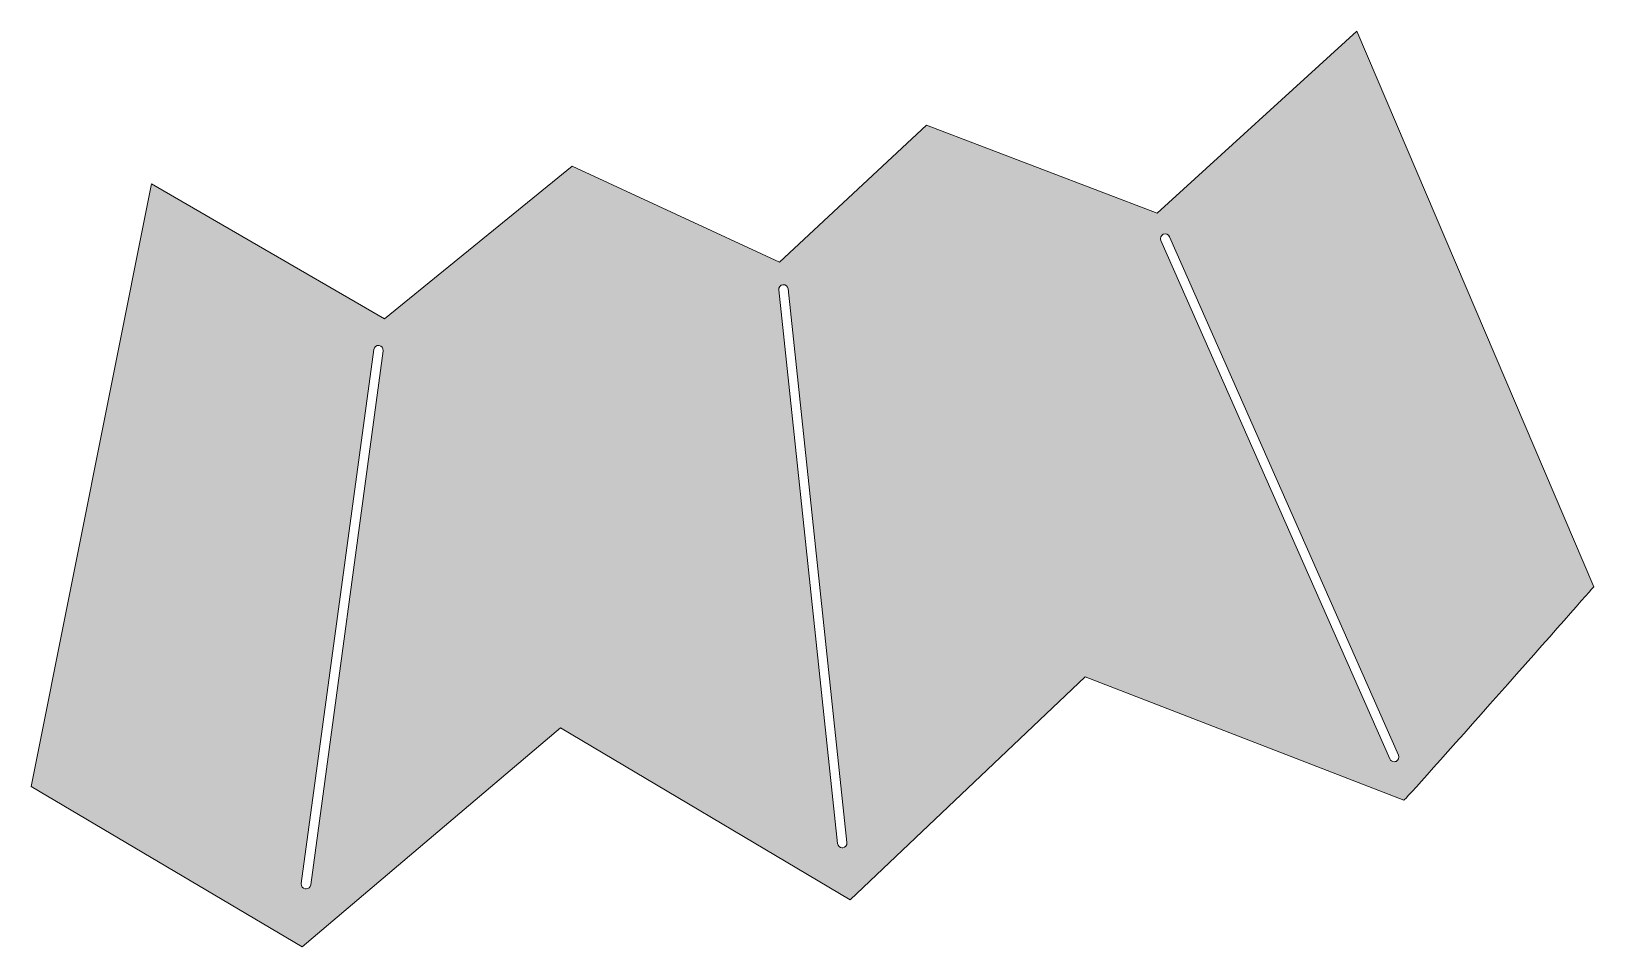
# Model space of a CAD drawing. Header units: inches. Extents: x 0 to 102, y 0 to 60.
import ezdxf

# ---------------------------------------------------------------- set-up
doc = ezdxf.new("R2010")
doc.units = ezdxf.units.IN
doc.header["$MEASUREMENT"] = 0
doc.layers.add('Layer 1', color=7, linetype='Continuous')

msp = doc.modelspace()

# ---------------------------------------------------------------- hatches: boundary and pattern name
at = {"layer": 'Layer 1', "true_color": 0x21bbb5}
h = msp.add_hatch(color=132, dxfattribs=at)
h.dxf.hatch_style = 2
edge = h.paths.add_edge_path()
edge.add_spline(control_points=[(34.41, 14.25), (34.41, 14.25), (53.24, 3.05), (53.24, 3.05), (53.24, 3.05), (68.52, 17.56), (68.52, 17.56), (68.52, 17.56), (89.26, 9.54), (89.26, 9.54), (89.26, 9.42), (101.6, 23.41), (101.6, 23.41), (101.6, 23.41), (86.2, 59.56), (86.2, 59.56), (86.2, 59.56), (73.22, 47.72), (73.22, 47.72), (73.22, 47.72), (58.21, 53.45), (58.21, 53.45), (58.21, 53.45), (48.66, 44.54), (48.66, 44.54), (48.66, 44.54), (35.17, 50.77), (35.17, 50.77), (35.17, 50.77), (22.96, 40.85), (22.96, 40.85), (22.96, 40.85), (7.81, 49.63), (7.81, 49.63), (7.81, 49.63), (0, 10.43), (0, 10.43), (0, 10.43), (17.61, 0), (17.61, 0), (17.61, 0), (34.41, 14.25), (34.41, 14.25)], knot_values=[0, 0, 0, 0, 1, 1, 1, 2, 2, 2, 3, 3, 3, 4, 4, 4, 5, 5, 5, 6, 6, 6, 7, 7, 7, 8, 8, 8, 9, 9, 9, 10, 10, 10, 11, 11, 11, 12, 12, 12, 13, 13, 13, 14, 14, 14, 14], degree=3, periodic=1)
edge = h.paths.add_edge_path()
edge.add_spline(control_points=[(73.61, 46.35), (73.76, 46.42), (73.94, 46.35), (74.01, 46.19), (74.01, 46.19), (88.9, 12.47), (88.9, 12.47), (88.97, 12.31), (88.9, 12.13), (88.75, 12.06), (88.71, 12.04), (88.66, 12.04), (88.62, 12.04), (88.5, 12.04), (88.39, 12.1), (88.34, 12.22), (88.34, 12.22), (73.45, 45.94), (73.45, 45.94), (73.38, 46.1), (73.45, 46.28), (73.61, 46.35)], knot_values=[0, 0, 0, 0, 1, 1, 1, 2, 2, 2, 3, 3, 3, 4, 4, 4, 5, 5, 5, 6, 6, 6, 7, 7, 7, 7], degree=3, periodic=1)
edge = h.paths.add_edge_path()
edge.add_spline(control_points=[(48.88, 43.07), (49.05, 43.09), (49.2, 42.96), (49.22, 42.79), (49.22, 42.79), (53.04, 6.78), (53.04, 6.78), (53.06, 6.61), (52.94, 6.46), (52.77, 6.44), (52.76, 6.44), (52.75, 6.44), (52.73, 6.44), (52.58, 6.44), (52.44, 6.55), (52.43, 6.71), (52.43, 6.71), (48.61, 42.73), (48.61, 42.73), (48.59, 42.9), (48.72, 43.05), (48.88, 43.07)], knot_values=[0, 0, 0, 0, 1, 1, 1, 2, 2, 2, 3, 3, 3, 4, 4, 4, 5, 5, 5, 6, 6, 6, 7, 7, 7, 7], degree=3, periodic=1)
edge = h.paths.add_edge_path()
edge.add_spline(control_points=[(22.27, 38.85), (22.29, 39.02), (22.45, 39.14), (22.62, 39.12), (22.79, 39.09), (22.9, 38.94), (22.88, 38.77), (22.88, 38.77), (18.17, 4.03), (18.17, 4.03), (18.15, 3.88), (18.02, 3.76), (17.87, 3.76), (17.85, 3.76), (17.84, 3.77), (17.82, 3.77), (17.66, 3.79), (17.54, 3.95), (17.56, 4.11), (17.56, 4.11), (22.27, 38.85), (22.27, 38.85)], knot_values=[0, 0, 0, 0, 1, 1, 1, 2, 2, 2, 3, 3, 3, 4, 4, 4, 5, 5, 5, 6, 6, 6, 7, 7, 7, 7], degree=3, periodic=1)

# ---------------------------------------------------------------- linework, layer by layer
at = {"layer": 'Layer 1', "lineweight": 0}
for points, knots in [([(34.41, 14.25), (34.41, 14.25), (53.24, 3.05), (53.24, 3.05), (53.24, 3.05), (68.52, 17.56), (68.52, 17.56), (68.52, 17.56), (89.26, 9.54), (89.26, 9.54), (89.26, 9.42), (101.6, 23.41), (101.6, 23.41), (101.6, 23.41), (86.2, 59.56), (86.2, 59.56), (86.2, 59.56), (73.22, 47.72), (73.22, 47.72), (73.22, 47.72), (58.21, 53.45), (58.21, 53.45), (58.21, 53.45), (48.66, 44.54), (48.66, 44.54), (48.66, 44.54), (35.17, 50.77), (35.17, 50.77), (35.17, 50.77), (22.96, 40.85), (22.96, 40.85), (22.96, 40.85), (7.81, 49.63), (7.81, 49.63), (7.81, 49.63), (0, 10.43), (0, 10.43), (0, 10.43), (17.61, 0), (17.61, 0), (17.61, 0), (34.41, 14.25), (34.41, 14.25)], [0, 0, 0, 0, 1, 1, 1, 2, 2, 2, 3, 3, 3, 4, 4, 4, 5, 5, 5, 6, 6, 6, 7, 7, 7, 8, 8, 8, 9, 9, 9, 10, 10, 10, 11, 11, 11, 12, 12, 12, 13, 13, 13, 14, 14, 14, 14]), ([(73.61, 46.35), (73.76, 46.42), (73.94, 46.35), (74.01, 46.19), (74.01, 46.19), (88.9, 12.47), (88.9, 12.47), (88.97, 12.31), (88.9, 12.13), (88.75, 12.06), (88.71, 12.04), (88.66, 12.04), (88.62, 12.04), (88.5, 12.04), (88.39, 12.1), (88.34, 12.22), (88.34, 12.22), (73.45, 45.94), (73.45, 45.94), (73.38, 46.1), (73.45, 46.28), (73.61, 46.35)], [0, 0, 0, 0, 1, 1, 1, 2, 2, 2, 3, 3, 3, 4, 4, 4, 5, 5, 5, 6, 6, 6, 7, 7, 7, 7]), ([(48.88, 43.07), (49.05, 43.09), (49.2, 42.96), (49.22, 42.79), (49.22, 42.79), (53.04, 6.78), (53.04, 6.78), (53.06, 6.61), (52.94, 6.46), (52.77, 6.44), (52.76, 6.44), (52.75, 6.44), (52.73, 6.44), (52.58, 6.44), (52.44, 6.55), (52.43, 6.71), (52.43, 6.71), (48.61, 42.73), (48.61, 42.73), (48.59, 42.9), (48.72, 43.05), (48.88, 43.07)], [0, 0, 0, 0, 1, 1, 1, 2, 2, 2, 3, 3, 3, 4, 4, 4, 5, 5, 5, 6, 6, 6, 7, 7, 7, 7]), ([(22.27, 38.85), (22.29, 39.02), (22.45, 39.14), (22.62, 39.12), (22.79, 39.09), (22.9, 38.94), (22.88, 38.77), (22.88, 38.77), (18.17, 4.03), (18.17, 4.03), (18.15, 3.88), (18.02, 3.76), (17.87, 3.76), (17.85, 3.76), (17.84, 3.77), (17.82, 3.77), (17.66, 3.79), (17.54, 3.95), (17.56, 4.11), (17.56, 4.11), (22.27, 38.85), (22.27, 38.85)], [0, 0, 0, 0, 1, 1, 1, 2, 2, 2, 3, 3, 3, 4, 4, 4, 5, 5, 5, 6, 6, 6, 7, 7, 7, 7])]:
    msp.add_open_spline(points, degree=3, knots=knots, dxfattribs=at)

doc.saveas('drawing.dxf')
